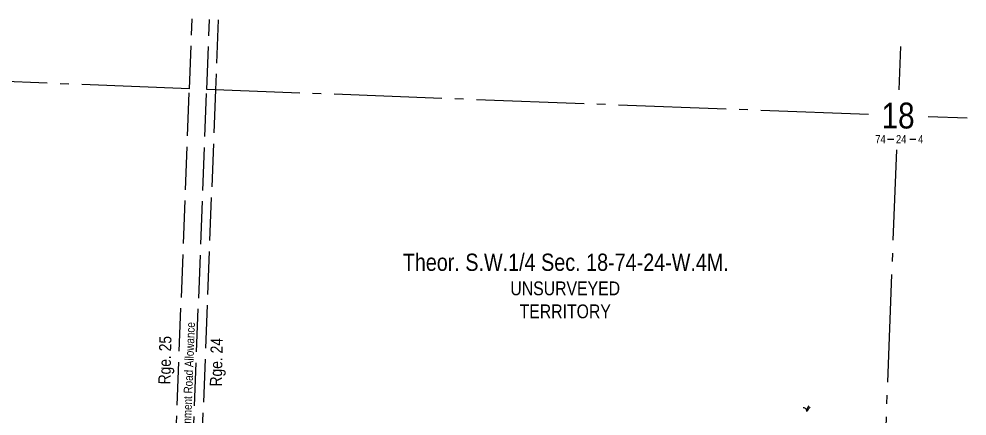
# Model space of a CAD drawing. Extents: x 325071 to 332576, y 6141995 to 6143910.
# Drawn here: x 328937 to 330037, y 6143355 to 6143815 of the extents above; entities that cross this region are included whole.
import ezdxf
from ezdxf.enums import TextEntityAlignment as Align

# ---------------------------------------------------------------- set-up
doc = ezdxf.new("R2010")
doc.units = 0
doc.header["$LTSCALE"] = 5
for name, pattern in [('foc-QUARTERLINE', [33, 25, -3, 2, -3]), ('foc-TOPO', [1, 0.2, -0.8]), ('foc-UNSURVEYED', [12.5, 10, -2.5])]:
    doc.linetypes.add(name, pattern=pattern)
for name, color, linetype in [('10', 1, 'Continuous'), ('9', 3, 'Continuous'), ('C-SYMBOL', 7, 'Continuous'), ('D-TXT', 6, 'Continuous'), ('L-QSEC', 8, 'foc-QUARTERLINE'), ('L-ROAD-T', 7, 'Continuous'), ('L-SECLBL', 7, 'Continuous'), ('L-UNS-T', 3, 'Continuous'), ('L-USEC', 7, 'foc-UNSURVEYED'), ('T-GENERAL', 48, 'foc-TOPO')]:
    doc.layers.add(name, color=color, linetype=linetype)
doc.styles.add('175L', font='ARIALN.TTF', dxfattribs={"height": 20})
doc.styles.add('80L', font='ARIALN.TTF', dxfattribs={"height": 10})
doc.styles.add('SIMPLEX', font='ARIALN.TTF')

# ---------------------------------------------------------------- blocks, each defined once
blk = doc.blocks.new('L-SECLBL')
at = {"layer": '9', "color": 7}
for p, q in [((-5.1, -27.8), (-12.3, -27.8)), ((20.7, -27.8), (13.5, -27.8))]:
    blk.add_line(p, q, dxfattribs=at)
at = {"layer": '10', "color": 2, "style": 'SIMPLEX'}
blk.add_attdef('SEC', text='', height=30, dxfattribs=at).set_placement((0, 0), align=Align.MIDDLE)
at = {"layer": '10', "color": 5, "style": '80L'}
blk.add_attdef('TWP', text='', height=9.5, dxfattribs=at).set_placement((-14.4, -27.4), align=Align.MIDDLE_RIGHT)
blk.add_attdef('RGE', text='', height=9.5, dxfattribs=at).set_placement((3.6, -27.4), align=Align.MIDDLE_CENTER)
blk.add_attdef('MER', text='', height=9.5, dxfattribs=at).set_placement((23.2, -27.4), align=Align.MIDDLE_LEFT)
blk = doc.blocks.new('MUSK')
at = {"layer": 'T-GENERAL', "linetype": 'Continuous'}
for centre, radius, start, end in [((-0.86, 0.03), 0.856, 357.7915, 88.2897), ((1.86, 0.15), 1.86, 140.732, 184.6871), ((1.91, -0.8), 2.08, 122.4427, 157.2145)]:
    blk.add_arc(centre, radius, start, end, dxfattribs=at)

msp = doc.modelspace()

# ---------------------------------------------------------------- linework, layer by layer
at = {"layer": 'L-QSEC', "flags": 128}
for points in [[(329957.763, 6143733.247), (329959.692, 6143783.199)], [(329134.845, 6143734.198), (328368.598, 6143764.407)], [(329922.181, 6143704.566), (329154.948, 6143733.441)], [(330036.537, 6143700.263), (329991.405, 6143701.961)], [(329925.56, 6142899.288), (329955.062, 6143663.311)]]:
    msp.add_lwpolyline(points, dxfattribs=at)
at = {"layer": 'L-USEC', "flags": 128}
for points in [[(329134.845, 6143734.198), (329137.991, 6143815.296)], [(329154.947, 6143733.418), (329158.093, 6143814.511)], [(329168.138, 6143814.118), (329164.993, 6143733.063)], [(329103.653, 6142930.212), (329134.845, 6143734.198)], [(329123.755, 6142929.455), (329154.947, 6143733.418)], [(329164.993, 6143733.063), (329134.19, 6142939.123)]]:
    msp.add_lwpolyline(points, dxfattribs=at)

# ---------------------------------------------------------------- block references
at = {"layer": 'L-SECLBL'}
msp.add_blockref('L-SECLBL', (329956.605, 6143703.271), dxfattribs=at).add_auto_attribs({'SEC': '18', 'TWP': '74', 'RGE': '24', 'MER': '4'})
at = {"layer": 'T-GENERAL', "xscale": 4.999999999999948, "yscale": 4.999999999999948, "zscale": 4.999999999999948}
msp.add_blockref('MUSK', (329850.841, 6143359.962), dxfattribs=at)

# ---------------------------------------------------------------- texts
at = {"layer": 'C-SYMBOL', "color": 3, "style": '175L'}
msp.add_text('Theor. S.W.1/4 Sec. 18-74-24-W.4M.', height=19.99698, dxfattribs=at).set_placement((329571.23, 6143517.131), align=Align.BOTTOM_CENTER)
at = {"layer": 'D-TXT', "color": 3, "style": '80L'}
for s, p in [('Rge. 25', (329112.714, 6143391.315)), ('Rge. 24', (329172.36, 6143388.92))]:
    msp.add_text(s, height=13.9979, rotation=88.744746, dxfattribs=at).set_placement(p)
at = {"layer": 'L-ROAD-T', "style": '80L'}
msp.add_text('30.18 Theoretic Government Road Allowance', height=9.99852, rotation=87.845278, dxfattribs=at).set_placement((329131.857, 6143347.875), align=Align.MIDDLE_CENTER)
at = {"layer": 'L-UNS-T', "color": 3, "insert": (329570.573, 6143489.392), "char_height": 15.99758, "attachment_point": 5, "style": '80L'}
msp.add_mtext_dynamic_manual_height_columns('UNSURVEYED TERRITORY', width=126.41375, gutter_width=47.5, heights=[0], dxfattribs=at)

doc.saveas('drawing.dxf')
